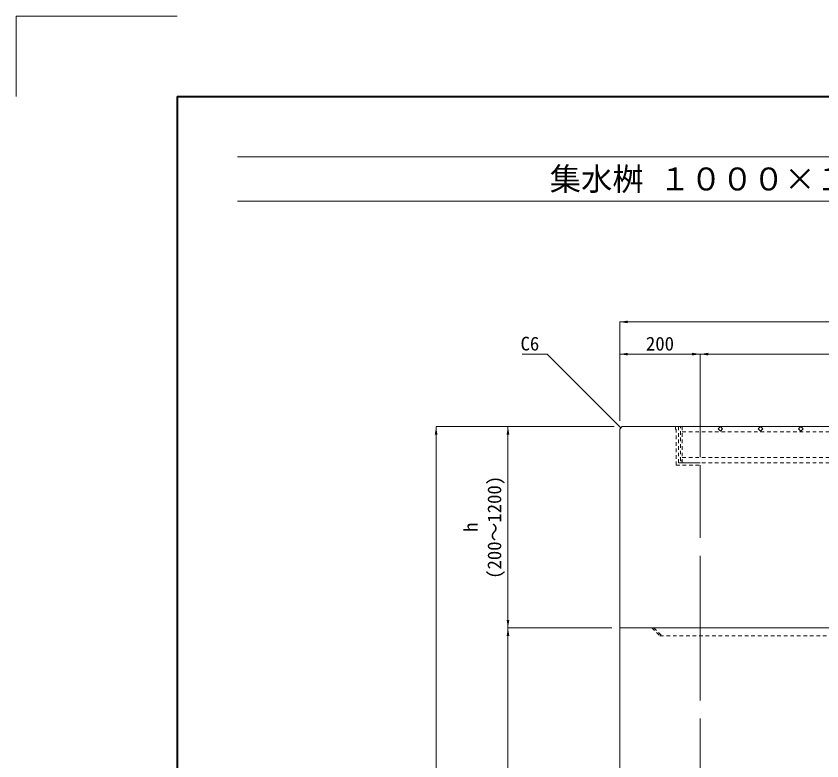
# Model space of a CAD drawing. Units: millimetres at full size; details may follow other scales. Extents: x 77366 to 88266, y -325 to 5664.
# Drawn here: x 77366 to 79368, y 3765 to 5615 of the extents above; entities that cross this region are included whole.
import ezdxf
from ezdxf.enums import TextEntityAlignment as Align

# ---------------------------------------------------------------- set-up
doc = ezdxf.new("R2010")
doc.units = ezdxf.units.MM
doc.header["$LTSCALE"] = 30
doc.linetypes.add('DASHED', pattern=[7.5, 6, -1.5])
doc.linetypes.add('USER2', pattern=[0.54, 0.3, -0.24])
for name, color, linetype, lineweight in [('Defpoints_2', 8, 'Continuous', 0), ('図枠', 7, 'Continuous', 5), ('寸法線', 7, 'Continuous', 13), ('引出線', 4, 'Continuous', 13), ('本体', 2, 'Continuous', 20), ('ｲﾝｻｰﾄ', 3, 'USER2', 5), ('ｸﾞﾚｰﾁﾝｸﾞ', 7, 'USER2', 9)]:
    doc.layers.add(name, color=color, linetype=linetype, lineweight=lineweight)
doc.styles.add('ＭＳ ゴシック', font='')
doc.styles.get('ＭＳ ゴシック').set_extended_font_data('MS Gothic')

# ---------------------------------------------------------------- blocks, each defined once
blk = doc.blocks.new('filled_arrow')
at = {"color": 0, "linetype": 'Continuous', "lineweight": -2}
blk.add_solid([(7.5, 1.25), (0, 0), (7.5, -1.25)], dxfattribs=at)

msp = doc.modelspace()

# ---------------------------------------------------------------- linework, layer by layer
at = {"layer": 'Defpoints_2', "color": 7, "lineweight": 13}
for p, q in [((77365.8, 5614.64), (77365.8, 5414.64)), ((77765.8, 5614.64), (77365.8, 5614.64))]:
    msp.add_line(p, q, dxfattribs=at)
at = {"layer": '図枠', "lineweight": 40}
for q in [(81365.8, 5414.64), (77765.8, -125.36)]:
    msp.add_line((77765.8, 5414.64), q, dxfattribs=at)
at = {"layer": '図枠', "lineweight": 13}
for p, q in [((77915.8, 5265.12), (81215.8, 5265.12)), ((77915.8, 5155.12), (81215.8, 5155.12))]:
    msp.add_line(p, q, dxfattribs=at)
at = {"layer": '寸法線'}
for p, q in [((80265.8, 4855.12), (78865.8, 4855.12)), ((78865.8, 4609.12), (78865.8, 4855.12)), ((78865.8, 4775.12), (79065.8, 4775.12)), ((78865.8, 4609.12), (78865.8, 4775.12)), ((79065.8, 4519.12), (79065.8, 4775.12)), ((79065.8, 4775.12), (80065.8, 4775.12)), ((79065.8, 4519.12), (79065.8, 4775.12)), ((78409.47, 4595.12), (78409.47, 2395.12)), ((78851.8, 4595.12), (78409.47, 4595.12)), ((78588.07, 4095.12), (78588.07, 4595.12)), ((78851.8, 4595.12), (78588.07, 4595.12)), ((78588.07, 3195.12), (78588.07, 4095.12)), ((78845.8, 4095.12), (78588.07, 4095.12)), ((78845.8, 4095.12), (78588.07, 4095.12))]:
    msp.add_line(p, q, dxfattribs=at)
at = {"layer": '引出線'}
msp.add_lwpolyline([(78868.8, 4592.12), (78685.8, 4775.12), (78623.4, 4775.12)], dxfattribs=at)
at = {"layer": '本体'}
for p, q in [((78871.8, 4595.12), (78865.8, 4589.12)), ((78865.8, 4589.12), (78865.8, 4095.12)), ((78871.8, 4595.12), (80259.8, 4595.12)), ((78865.8, 4095.12), (80265.8, 4095.12)), ((78865.8, 4095.12), (78865.8, 3195.12))]:
    msp.add_line(p, q, dxfattribs=at)
at = {"layer": '本体', "linetype": 'DASHED', "lineweight": 9}
for p, q in [((79065.8, 4499.12), (79065.8, 4095.12)), ((79065.8, 4095.12), (79065.8, 3195.12))]:
    msp.add_line(p, q, dxfattribs=at)
at = {"layer": '本体', "linetype": 'USER2', "lineweight": 5}
for p, q in [((78945.8, 4095.12), (78965.8, 4075.12)), ((78950.8, 4095.12), (78970.8, 4075.12)), ((78965.8, 4075.12), (80165.8, 4075.12))]:
    msp.add_line(p, q, dxfattribs=at)
at = {"layer": 'ｲﾝｻｰﾄ'}
msp.add_line((79004.3, 4595.12), (79004.3, 4588.12), dxfattribs=at)
at = {"layer": 'ｸﾞﾚｰﾁﾝｸﾞ'}
for p, q in [((79005.8, 4499.12), (79005.8, 4595.12)), ((79011.8, 4505.12), (79011.8, 4595.12)), ((79016.8, 4595.12), (80114.8, 4595.12)), ((79016.8, 4510.12), (79016.8, 4595.12)), ((79021.3, 4505.12), (79021.3, 4595.12)), ((79115.8, 4595.12), (79110.14, 4589.47)), ((79110.14, 4589.47), (79115.8, 4583.81)), ((79121.45, 4589.47), (79115.8, 4595.12)), ((79115.8, 4583.81), (79121.45, 4589.47)), ((79215.8, 4595.12), (79210.14, 4589.47)), ((79210.14, 4589.47), (79215.8, 4583.81)), ((79221.45, 4589.47), (79215.8, 4595.12)), ((79215.8, 4583.81), (79221.45, 4589.47)), ((79315.8, 4595.12), (79310.14, 4589.47)), ((79310.14, 4589.47), (79315.8, 4583.81)), ((79321.45, 4589.47), (79315.8, 4595.12)), ((79315.8, 4583.81), (79321.45, 4589.47)), ((79021.3, 4582.12), (79723.3, 4582.12)), ((79016.8, 4510.12), (79021.3, 4510.12)), ((79021.3, 4518.12), (80110.3, 4518.12)), ((79021.3, 4510.12), (79021.3, 4505.12)), ((79005.8, 4499.12), (79065.8, 4499.12)), ((79011.8, 4505.12), (79065.8, 4505.12)), ((79021.3, 4505.12), (80110.3, 4505.12))]:
    msp.add_line(p, q, dxfattribs=at)

# ---------------------------------------------------------------- block references
at = {"layer": '寸法線', "xscale": 2.67, "yscale": 2.67}
for p in [(78865.8, 4855.12), (78865.8, 4775.12), (79065.8, 4775.12)]:
    msp.add_blockref('filled_arrow', p, dxfattribs=at)
for p, rotation in [((79065.8, 4775.12), 180), ((78409.47, 4595.12), 270), ((78588.07, 4595.12), 270), ((78588.07, 4095.12), 90), ((78588.07, 4095.12), 270)]:
    msp.add_blockref('filled_arrow', p, dxfattribs=dict(at, rotation=rotation))
at = {"layer": '引出線', "xscale": 0.133, "yscale": 0.133, "rotation": 135}
msp.add_blockref('filled_arrow', (78868.8, 4592.12), dxfattribs=at)

# ---------------------------------------------------------------- texts
at = {"layer": '図枠', "style": 'ＭＳ ゴシック'}
msp.add_text(' 集水桝 １０００×１０００ 底付 布設標準構造図 ', height=56.96, dxfattribs=at).set_placement((79565.8, 5210.12), align=Align.MIDDLE_CENTER)
at = {"layer": '寸法線', "style": 'ＭＳ ゴシック'}
msp.add_text('200', height=34.18, dxfattribs=at).set_placement((78965.8, 4801.12), align=Align.MIDDLE_CENTER)
for s, p in [('(200～1200)', (78581.61, 4216.92)), ('h', (78523.11, 4333.47))]:
    msp.add_text(s, height=34.18, rotation=90, dxfattribs=at).set_placement(p, align=Align.BOTTOM_LEFT)
at = {"layer": '引出線', "style": 'ＭＳ ゴシック'}
msp.add_text('C6', height=34.18, dxfattribs=at).set_placement((78665.8, 4818.32), align=Align.TOP_RIGHT)

doc.saveas('drawing.dxf')
